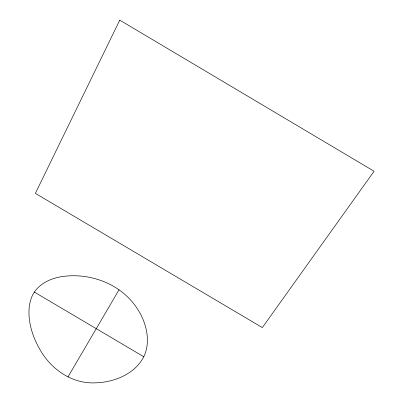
<?xml version="1.0" encoding="UTF-8"?>
<svg xmlns="http://www.w3.org/2000/svg" width="403" height="403" viewBox="0 0 403 403"><rect width="100%" height="100%" fill="white"/><g stroke="black" fill="none" stroke-linecap="round" stroke-linejoin="round"><path stroke-width="0.6" d="M143.795 356.756C149.735 344.338 147.72 329.619 142.153 317.453A65.311 56.153 31.9 0 0 134.285 304.411C117.308 282.105 87.008 272.07 59.78 276.957C48.289 279.183 36.577 285.475 31.837 296.734C27.339 307.897 28.643 320.435 32.023 331.714A85.622 74.968 30.3 0 0 40.144 349.875C51.156 369.324 72.021 383.847 94.932 382.85C113.888 382.462 134.617 374.316 143.795 356.756L34.336 292.074M67.946 376.976L119.061 289.762M119.767 20.15L35.363 193.369L262.333 327.584L374.085 171.25L119.767 20.15"/></g></svg>
